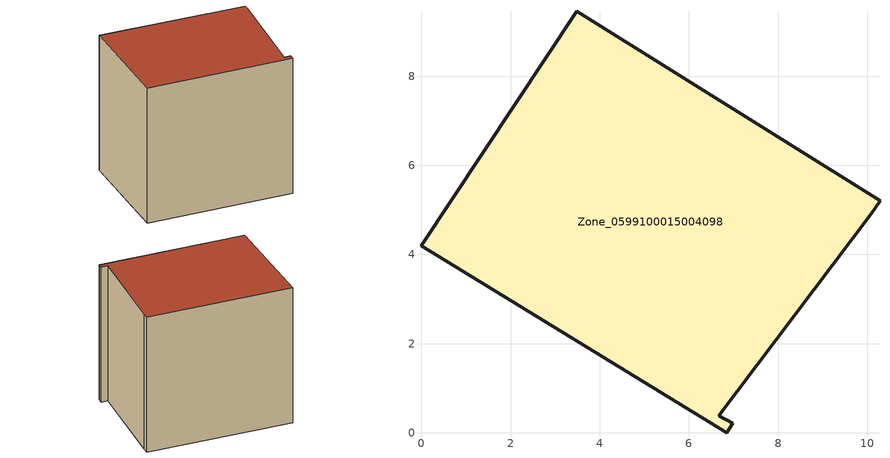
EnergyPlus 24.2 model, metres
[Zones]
Zone_0599100015004098
 floor ground (C_G): 6.67,0.39 6.99,0.21 6.85,0 0,4.2 3.48,9.46 10.29,5.21 10.09,4.91 z0.88
 wall outside (C_F): 3.48,9.46 0,4.2 6.85,0 6.99,0.21 6.67,0.39 10.09,4.91 10.29,5.21 3.48,9.46 z0.88:8.51
 roof outside (C_R): 6.99,0.21 6.67,0.39 10.09,4.91 10.29,5.21 3.48,9.46 0,4.2 6.85,0 z8.51
[BUILDING]
Pand.0599100015004098: North Axis=0; Terrain=City; Loads Convergence Tolerance Value=0.04; Temperature Convergence Tolerance Value=0.4; Solar Distribution=FullExterior; Maximum Number of Warmup Days=25; Minimum Number of Warmup Days=1
[Site:Location]
Rotterdam.The.Hague.AP_ZH_NLD Design_Conditions: Latitude=51.96; Longitude=4.45; Time Zone=1; Elevation=-4.5
[SITE:GROUNDTEMPERATURE:BUILDINGSURFACE]
18, 18, 18, 18, 18, 18, 18, 18, 18, 18, 18, 18
[MATERIAL] Thermal Absorptance=0.9; Solar Absorptance=0.7; Visible Absorptance=0.7
Name | Roughness | Thickness | Conductivity | Density | Specific Heat
G.TI.1965-1974 | MediumSmooth | 0.15 | 0.882353 | 540 | 1210
F.TI.1965-1974 | Rough | 0.3 | 0.697674 | 1920 | 840
R.TI.1965-1974 | MediumRough | 0.2 | 0.232558 | 1500 | 1000
[CONSTRUCTION]
C_G: G.TI.1965-1974
C_F: F.TI.1965-1974
C_R: R.TI.1965-1974
[ZONE]
Zone_0599100015004098: Type=1; Multiplier=1; Ceiling Height=Autocalculate; Volume=Autocalculate; Floor Area=autocalculate; Part of Total Floor Area=Yes
[ZONEINFILTRATION:DESIGNFLOWRATE]
Infil_Zone_0599100015004098: Zone or ZoneList or Space or SpaceList=Zone_0599100015004098; Schedule=AlwaysOn; Design Flow Rate Calculation Method=Flow/Area; Flow Rate per Floor Area=0.003; Constant Term Coefficient=1; Temperature Term Coefficient=0; Velocity Term Coefficient=0; Velocity Squared Term Coefficient=0
[HVACTEMPLATE:ZONE:IDEALLOADSAIRSYSTEM]
Zone_0599100015004098: Maximum Heating Supply Air Temperature=50; Minimum Cooling Supply Air Temperature=13; Maximum Heating Supply Air Humidity Ratio=0.0156; Minimum Cooling Supply Air Humidity Ratio=0.0077; Heating Limit=NoLimit; Cooling Limit=NoLimit; Dehumidification Control Type=ConstantSensibleHeatRatio; Cooling Sensible Heat Ratio=0.7; Dehumidification Setpoint=60; Humidification Control Type=None; Humidification Setpoint=30; Outdoor Air Method=None; Outdoor Air Flow Rate per Person=0.00944; Outdoor Air Flow Rate per Zone Floor Area=0; Outdoor Air Flow Rate per Zone=0; Demand Controlled Ventilation Type=None; Outdoor Air Economizer Type=NoEconomizer; Heat Recovery Type=None; Sensible Heat Recovery Effectiveness=0.7; Latent Heat Recovery Effectiveness=0.65
[ZONECONTROL:THERMOSTAT]
ThermostatControl_Zone_0599100015004098: Zone or ZoneList=Zone_0599100015004098; Control Type Schedule=DualSetpointControlType; Control 1=Thermostat_Zone_0599100015004098; Temperature Difference Between Cutout And Setpoint=0
[THERMOSTATSETPOINT:DUALSETPOINT]
Thermostat_Zone_0599100015004098: Heating Setpoint Temperature Schedule=HeatingSetpoint_Zone_0599100015004098; Cooling Setpoint Temperature Schedule=CoolingSetpoint_Zone_0599100015004098
[SCHEDULE:COMPACT]
HeatingSetpoint_Zone_0599100015004098: Through: 12/31, For: AllDays, Until: 24:00, 21
CoolingSetpoint_Zone_0599100015004098: Through: 12/31, For: AllDays, Until: 24:00, 24
DualSetpointControlType: Through: 12/31, For: AllDays, Until: 24:00, 4
AlwaysOn: Through: 12/31, For: AllDays, Until: 24:00, 1
